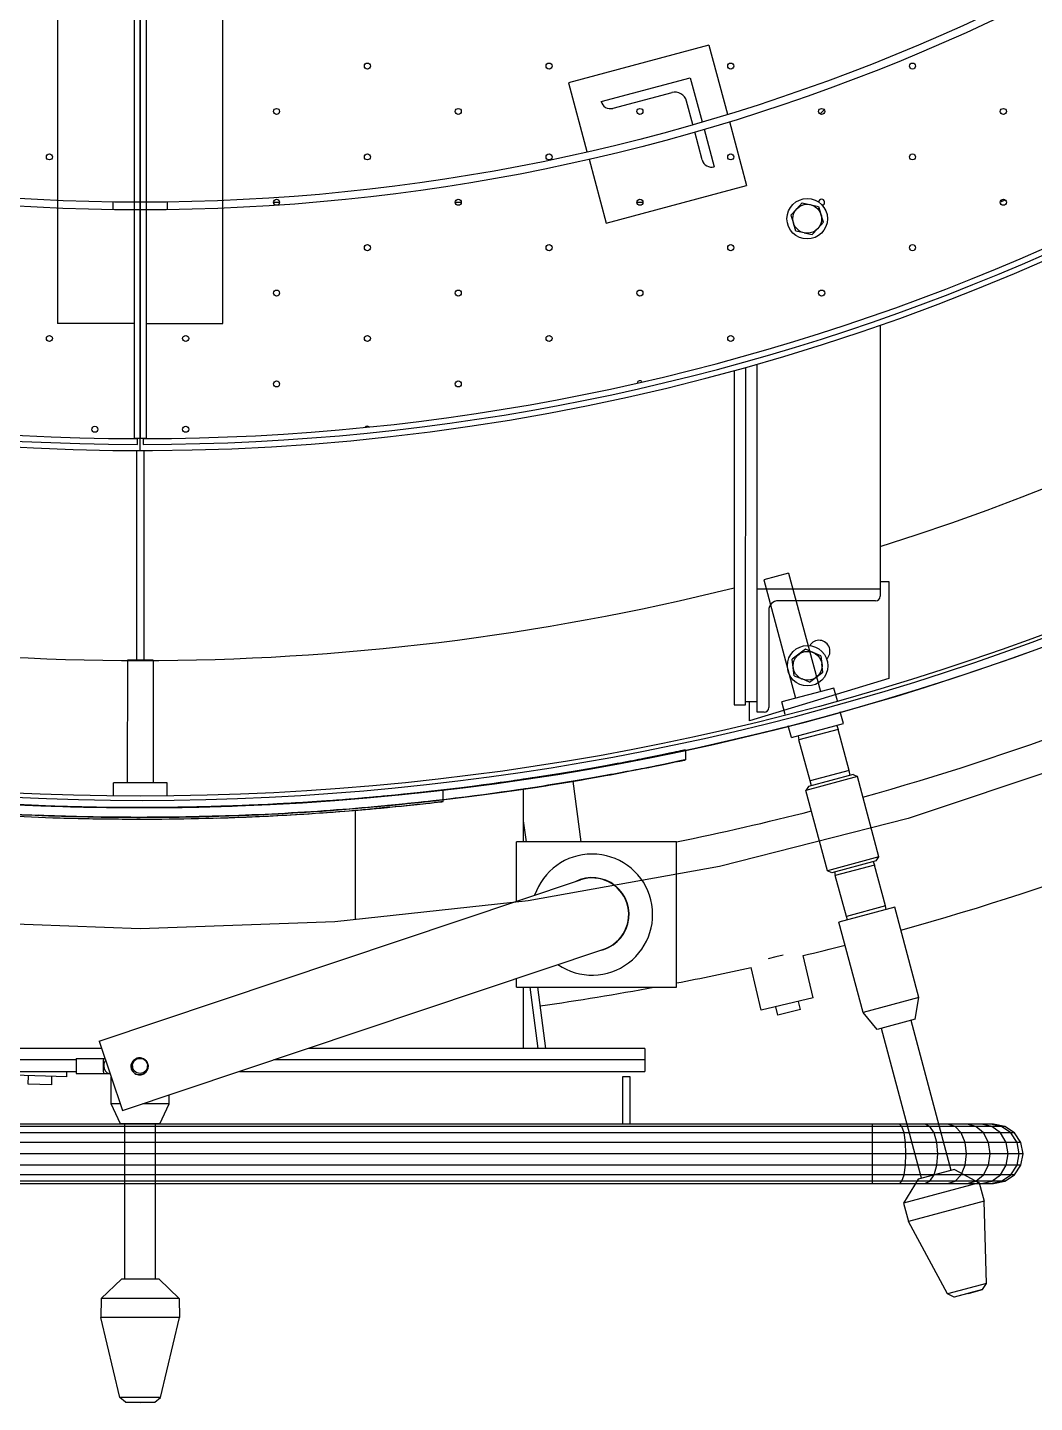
# Model space of a CAD drawing. Header units: metres. Extents: x 0 to 63075, y 0 to 44550.
# Drawn here: x 51374.7 to 51499.6, y 38622.6 to 38793.2 of the extents above; entities that cross this region are included whole.
import ezdxf

# ---------------------------------------------------------------- set-up
doc = ezdxf.new("R2010")
doc.units = ezdxf.units.M
doc.header["$LTSCALE"] = 75
for name, color, linetype in [('GSB', 7, 'Continuous'), ('ML6', 1, 'Continuous'), ('SL1', 8, 'Continuous')]:
    doc.layers.add(name, color=color, linetype=linetype)

# ---------------------------------------------------------------- blocks, each defined once
blk = doc.blocks.new('A$C6bae614f')
at = {"layer": 'SL1'}
for p, q in [((356301.8, 34362.7), (356301.8, 32904.8)), ((356365.3, 32809.6), (356365.3, 34354.9)), ((356370.1, 34354.8), (356370, 32809.6)), ((356370, 32809.6), (356370.1, 34354.8)), ((356374.8, 34354.9), (356374.8, 32809.6)), ((356438.3, 32904.8), (356438.3, 34362.7)), ((356839.5, 33134.5), (356723.6, 33103.5)), ((356839.5, 33134.5), (356854.7, 33077.6)), ((356750.4, 33088), (356824, 33107.7)), ((356824, 33107.7), (356833.8, 33071.3)), ((356723.6, 33103.5), (356738.8, 33046.6)), ((356808.7, 33095.3), (356760.2, 33082.3)), ((356826.1, 33069.1), (356820.9, 33088.2)), ((356856.4, 33071.5), (356870.6, 33018.6)), ((356931.2, 33077.7), (356934.6, 33081.2)), ((356833.9, 33039.8), (356827.7, 33063)), ((356835.4, 33065.2), (356843.7, 33034.1)), ((356740.5, 33040.4), (356754.6, 32987.6)), ((356754.6, 32987.6), (356870.6, 33018.6)), ((356347.5, 33005), (356347.5, 32998.6)), ((356392.5, 32998.6), (356392.5, 33005)), ((356480, 33004.8), (356485, 33004.8)), ((356630, 33004.8), (356635, 33004.8)), ((356780, 33004.8), (356785, 33004.8)), ((356911.7, 32999.2), (356916.3, 33004.3)), ((356916.3, 33004.3), (356929.8, 33001.4)), ((356907.1, 32994.1), (356911.7, 32999.2)), ((356907.1, 32994.1), (356909.2, 32987.5)), ((356929.8, 33001.4), (356931.9, 32994.9)), ((356934, 32988.3), (356931.9, 32994.9)), ((356911.3, 32981), (356909.2, 32987.5)), ((356918.1, 32979.6), (356911.3, 32981)), ((356918.1, 32979.6), (356924.8, 32978.1)), ((356924.8, 32978.1), (356929.4, 32983.2)), ((356929.4, 32983.2), (356934, 32988.3)), ((356365.3, 32904.8), (356301.8, 32904.8)), ((356374.8, 32904.8), (356438.3, 32904.8)), ((356980.9, 32903.3), (356980.9, 32679.4)), ((356860.2, 32865.8), (356860.2, 32589.8)), ((356869.7, 32589.8), (356869.8, 32868.4)), ((356879.3, 32583.6), (356879.3, 32871.1)), ((356370, 32809.6), (356365.3, 32809.6)), ((356367.6, 32804.8), (356367.6, 32809.6)), ((356374.8, 32809.6), (356370, 32809.6)), ((356370, 32799.8), (356370, 32809.6)), ((356372.4, 32809.6), (356372.4, 32804.8)), ((356366.8, 32799.8), (356366.8, 32626.3)), ((356373.2, 32626.3), (356373.2, 32799.8)), ((356905.2, 32698.5), (356884.7, 32693)), ((356905.2, 32698.5), (356931.5, 32600.6)), ((356980.9, 32685.2), (356879.3, 32685.2)), ((356884.7, 32693), (356910.8, 32595.1)), ((356980.9, 32691.5), (356987.9, 32691.5)), ((356987.9, 32691.5), (356987.9, 32611.5)), ((356977.1, 32675.6), (356896.7, 32675.6)), ((356888.8, 32667.8), (356888.8, 32587.4)), ((356919.2, 32635.7), (356908.2, 32627.4)), ((356909.9, 32613.7), (356908.2, 32627.4)), ((356909.1, 32620.5), (356908.2, 32627.4)), ((356919.2, 32635.7), (356913.7, 32631.5)), ((356931.9, 32630.3), (356919.2, 32635.7)), ((356931.9, 32630.3), (356932.7, 32623.5)), ((356359.4, 32626.7), (356359.3, 32525.3)), ((356380.7, 32626.7), (356359.4, 32626.7)), ((356380.7, 32626.7), (356380.7, 32525.3)), ((356928.1, 32612.5), (356933.6, 32616.7)), ((356933.6, 32616.7), (356932.7, 32623.5)), ((356987.9, 32611.5), (356872.9, 32576.5)), ((356909.9, 32613.7), (356916.3, 32611.1)), ((356922.6, 32608.4), (356916.3, 32611.1)), ((356922.6, 32608.4), (356928.1, 32612.5)), ((356942.7, 32603.6), (356899.7, 32592.1)), ((356945.5, 32593.1), (356942.7, 32603.6)), ((356945.5, 32593.1), (356942.7, 32603.6)), ((356860.2, 32589.8), (356869.7, 32589.8)), ((356879.3, 32592.1), (356869.7, 32592.1)), ((356872.9, 32576.5), (356872.9, 32592.1)), ((356885, 32583.6), (356879.3, 32583.6)), ((356902.5, 32581.6), (356899.7, 32592.1)), ((356902.5, 32581.6), (356899.7, 32592.1)), ((356950.5, 32574.2), (356947.9, 32583.9)), ((356950.5, 32574.2), (356947.9, 32583.9)), ((356907.6, 32562.7), (356904.9, 32572.4)), ((356907.6, 32562.7), (356904.9, 32572.4)), ((356907.6, 32562.7), (356950.5, 32574.2)), ((356945, 32572.7), (356946.1, 32569.4)), ((356913.1, 32564.1), (356913.8, 32560.7)), ((356946.1, 32569.4), (356913.8, 32560.7)), ((356922.9, 32526.9), (356913.8, 32560.7)), ((356955.1, 32535.5), (356946.1, 32569.4)), ((356820, 32552.4), (356820, 32544.3)), ((356819.9, 32544.2), (356820, 32544.3)), ((357156.3, 32546.7), (357003.9, 32495.9)), ((356392.3, 32525.3), (356347.8, 32525.3)), ((356347.8, 32514.4), (356347.8, 32525.3)), ((356347.8, 32514.4), (356347.8, 32525.3)), ((356392.3, 32514.4), (356392.3, 32525.3)), ((356392.3, 32514.4), (356392.3, 32525.3)), ((356677, 32526.9), (356677, 32526.9)), ((356686.5, 32528.2), (356686.5, 32528.3)), ((356695, 32529.5), (356695, 32529.5)), ((356727.1, 32526.6), (356733.6, 32476.5)), ((356962, 32530.5), (356919.5, 32519.1)), ((356958.5, 32532.1), (356921.7, 32522.2)), ((356955.1, 32535.5), (356922.9, 32526.9)), ((356924.2, 32522.9), (356922.9, 32526.9)), ((356956, 32531.4), (356955.1, 32535.5)), ((356958.5, 32532.1), (356962, 32530.5)), ((356979.8, 32464.1), (356962, 32530.5)), ((356575.9, 32514.7), (356575.9, 32514.7)), ((356620, 32509.8), (356620, 32519.4)), ((356686.5, 32476.5), (356686.5, 32520.1)), ((356921.7, 32522.2), (356919.5, 32519.1)), ((356937.3, 32452.7), (356919.5, 32519.1)), ((356370.3, 32504.8), (356369.5, 32504.8)), ((356432.6, 32505.7), (356429.6, 32505.7)), ((356547.8, 32412.4), (356547.8, 32502.7)), ((356563.5, 32504), (356564.6, 32504.1)), ((356571, 32504.7), (356571.3, 32504.7)), ((356575.9, 32505.2), (356575.9, 32505.2)), ((356620, 32509.8), (356620, 32509.8)), ((356688.8, 32476.5), (356686.5, 32494)), ((357003.9, 32495.9), (356848.3, 32456.2)), ((356812.7, 32476.5), (356680.7, 32476.5)), ((356680.7, 32427.4), (356680.7, 32476.5)), ((356812.7, 32356.5), (356812.7, 32476.5)), ((356979.8, 32464.1), (356937.3, 32452.7)), ((356977.6, 32460.9), (356940.8, 32451.1)), ((356976.1, 32457.4), (356943.8, 32448.8)), ((356975.1, 32460.3), (356976.1, 32457.4)), ((356985.1, 32423.6), (356976.1, 32457.4)), ((356977.6, 32460.9), (356979.8, 32464.1)), ((356848.3, 32456.2), (356690.2, 32427.7)), ((356737.6, 32446.5), (356737.6, 32446.1)), ((356940.8, 32451.1), (356937.3, 32452.7)), ((356943.2, 32451.7), (356943.8, 32448.8)), ((356952.9, 32415), (356943.8, 32448.8)), ((356336.2, 32311.8), (356733.4, 32445.1)), ((356690.2, 32427.7), (356530.5, 32410.6)), ((356992.8, 32422.6), (356946.7, 32410.3)), ((356985.1, 32423.6), (356952.9, 32415)), ((356985.7, 32420.7), (356985.1, 32423.6)), ((357012.8, 32348), (356992.8, 32422.6)), ((356953.8, 32412.2), (356952.9, 32415)), ((356370, 32404.8), (356209.5, 32410.6)), ((356530.5, 32410.6), (356370, 32404.8)), ((356966.7, 32335.6), (356946.7, 32410.3)), ((356355.4, 32254.6), (356752.6, 32387.9)), ((356894.8, 32381.5), (356888.4, 32380)), ((356900.7, 32382.9), (356894.8, 32381.5)), ((356925.5, 32347.6), (356917.2, 32382.6)), ((356882.6, 32337.5), (356874.3, 32372.7)), ((356680.7, 32356.5), (356680.7, 32363.7)), ((356680.7, 32356.5), (356812.7, 32356.5)), ((356686.5, 32306), (356686.5, 32356.5)), ((356698.4, 32306), (356691.8, 32356.5)), ((356704.8, 32306), (356698.2, 32356.5)), ((356925.5, 32347.6), (356882.6, 32337.5)), ((356915.1, 32338), (356913.5, 32344.8)), ((357012.8, 32348), (356966.7, 32335.6)), ((357009.8, 32330), (357012.8, 32348)), ((356896.2, 32333.5), (356894.6, 32340.3)), ((356915.1, 32338), (356896.2, 32333.5)), ((356978.3, 32321.5), (356966.7, 32335.6)), ((357009.8, 32330), (356978.3, 32321.5)), ((357015, 32198.7), (356981.8, 32322.5)), ((357039.5, 32205.2), (357006.3, 32329)), ((356336.2, 32311.8), (356355.4, 32254.6)), ((356338.1, 32306), (355953.5, 32306)), ((356317.1, 32297.7), (356317.1, 32285.2)), ((356317.1, 32297.7), (356340.9, 32297.7)), ((356786.5, 32306), (356508.6, 32306)), ((356786.5, 32306), (356786.5, 32286.9)), ((356317.1, 32296.5), (355953.5, 32296.5)), ((355953.5, 32287), (356317.1, 32287)), ((356309.4, 32282.5), (356309.5, 32287)), ((356339.3, 32291.5), (356339.9, 32291.5)), ((356363.6, 32291.5), (356362.5, 32291.5)), ((356363.6, 32291.5), (356363.6, 32287.3)), ((356376.1, 32291.5), (356376.5, 32291.5)), ((356376.1, 32288.9), (356376.1, 32291.5)), ((356451.8, 32287), (356786.5, 32286.9)), ((356786.5, 32296.5), (356480.2, 32296.5)), ((356656.1, 32286.9), (356656.4, 32286.9)), ((356656.1, 32286.9), (356656.1, 32286.9)), ((356309.4, 32282.5), (356265.4, 32283.8)), ((356277.5, 32276.5), (356277.7, 32283.4)), ((356287.2, 32276.2), (356277.5, 32276.5)), ((356296.9, 32275.9), (356287.2, 32276.2)), ((356296.9, 32275.9), (356297.1, 32282.9)), ((356317.1, 32285.2), (356345.1, 32285.2)), ((356346.1, 32260.2), (356346.1, 32282.1)), ((356768.1, 32282.4), (356768.1, 32243.3)), ((356774.5, 32282.4), (356768.1, 32282.4)), ((356774.5, 32243.3), (356774.5, 32282.4)), ((356393.9, 32260.2), (356393.9, 32267.5)), ((356353.5, 32260.2), (356346.1, 32260.2)), ((356353.7, 32243.6), (356346.1, 32260.2)), ((356393.9, 32260.2), (356372.2, 32260.2)), ((356386.3, 32243.6), (356393.9, 32260.2)), ((357083.8, 32241.4), (355656.2, 32241.5)), ((357074.5, 32243.3), (355665.5, 32243.3)), ((356386.3, 32243.6), (356353.7, 32243.6)), ((356357.3, 32115.5), (356357.3, 32243.6)), ((356382.7, 32115.5), (356382.7, 32243.6)), ((356974.5, 32194.5), (356974.5, 32243.3)), ((356998.8, 32241.4), (356996.7, 32243.3)), ((357000.6, 32236.1), (356998.8, 32241.4)), ((357021.9, 32241.4), (357017.9, 32243.3)), ((357025.3, 32236.1), (357021.9, 32241.4)), ((357042.6, 32241.4), (357036.8, 32243.3)), ((357047.6, 32236.1), (357042.6, 32241.4)), ((357059.9, 32241.4), (357052.6, 32243.3)), ((357066.1, 32236.1), (357059.9, 32241.4)), ((357073, 32241.4), (357064.6, 32243.3)), ((357081.1, 32241.4), (357072, 32243.3)), ((357080.1, 32236.1), (357073, 32241.4)), ((357083.8, 32241.4), (357074.5, 32243.3)), ((357088.8, 32236.1), (357081.1, 32241.4)), ((357091.7, 32236.1), (357083.8, 32241.4)), ((357091.7, 32236.1), (355648.3, 32236.2)), ((357001.7, 32228.2), (357000.6, 32236.1)), ((357027.6, 32228.2), (357025.3, 32236.1)), ((357050.9, 32228.2), (357047.6, 32236.1)), ((357070.3, 32228.2), (357066.1, 32236.1)), ((357084.9, 32228.2), (357080.1, 32236.1)), ((357093.9, 32228.2), (357088.8, 32236.1)), ((357097, 32228.2), (357091.7, 32236.1)), ((357098.9, 32218.9), (355641.1, 32218.9)), ((357097, 32228.2), (355643, 32228.3)), ((357002.1, 32218.9), (357001.7, 32228.2)), ((357001.7, 32209.5), (357002.1, 32218.9)), ((357028.4, 32218.9), (357027.6, 32228.2)), ((357027.6, 32209.5), (357028.4, 32218.9)), ((357052, 32218.9), (357050.9, 32228.2)), ((357050.9, 32209.5), (357052, 32218.9)), ((357071.7, 32218.9), (357070.3, 32228.2)), ((357070.3, 32209.5), (357071.7, 32218.9)), ((357086.5, 32218.9), (357084.9, 32228.2)), ((357084.9, 32209.5), (357086.5, 32218.9)), ((357095.7, 32218.9), (357093.9, 32228.2)), ((357093.9, 32209.5), (357095.7, 32218.9)), ((357098.9, 32218.9), (357097, 32228.2)), ((357097, 32209.5), (357098.9, 32218.9)), ((357097, 32209.5), (355643, 32209.6)), ((357000.6, 32201.6), (357001.7, 32209.5)), ((357025.3, 32201.6), (357027.6, 32209.5)), ((357047.6, 32201.6), (357050.9, 32209.5)), ((357066.1, 32201.6), (357070.3, 32209.5)), ((357080.1, 32201.6), (357084.9, 32209.5)), ((357088.8, 32201.6), (357093.9, 32209.5)), ((357091.7, 32201.6), (357097, 32209.5)), ((357091.7, 32201.6), (355648.3, 32201.7)), ((357083.8, 32196.3), (355656.2, 32196.4)), ((356996.7, 32194.5), (356998.8, 32196.3)), ((356998.8, 32196.3), (357000.6, 32201.6)), ((357012.2, 32197.9), (357000.2, 32178.2)), ((357042.2, 32206), (357012.2, 32197.9)), ((357017.8, 32194.5), (357021.9, 32196.3)), ((357021.9, 32196.3), (357025.3, 32201.6)), ((357036.8, 32194.5), (357042.6, 32196.3)), ((357042.2, 32206), (357062.5, 32194.9)), ((357042.6, 32196.3), (357047.6, 32201.6)), ((357052.6, 32194.5), (357059.9, 32196.3)), ((357059.9, 32196.3), (357066.1, 32201.6)), ((357064.6, 32194.5), (357073, 32196.3)), ((357072, 32194.5), (357081.1, 32196.3)), ((357073, 32196.3), (357080.1, 32201.6)), ((357074.5, 32194.5), (357083.8, 32196.3)), ((357081.1, 32196.3), (357088.8, 32201.6)), ((357083.8, 32196.3), (357091.7, 32201.6)), ((355665.5, 32194.5), (357074.5, 32194.5)), ((357062.5, 32194.9), (357000.2, 32178.2)), ((357062.5, 32194.9), (357066.8, 32179.7)), ((357000.2, 32178.2), (357004.1, 32162.9)), ((357066.8, 32179.7), (357004.1, 32162.9)), ((357068.7, 32111.9), (357066.8, 32179.7)), ((357036.3, 32103.2), (357004.1, 32162.9)), ((356354.4, 32115.5), (356337.7, 32099.5)), ((356385.5, 32115.5), (356354.4, 32115.5)), ((356385.5, 32115.5), (356402.2, 32099.5)), ((357068.7, 32111.9), (357036.3, 32103.2)), ((357065.2, 32106.9), (357041.9, 32100.6)), ((357053.6, 32103.4), (357065.2, 32106.9)), ((357065.2, 32106.9), (357068.7, 32111.9)), ((356337.7, 32099.5), (356337.5, 32083.7)), ((356402.2, 32099.5), (356337.7, 32099.5)), ((356402.2, 32099.5), (356402.4, 32083.7)), ((357041.9, 32100.6), (357036.3, 32103.2)), ((357053.6, 32103.4), (357041.9, 32100.6)), ((356402.4, 32083.7), (356337.5, 32083.7)), ((356353.2, 32017.7), (356337.5, 32083.7)), ((356386.8, 32017.7), (356402.4, 32083.7)), ((356386.8, 32017.7), (356353.2, 32017.7)), ((356357.9, 32013.8), (356353.2, 32017.7)), ((356357.9, 32013.8), (356382.1, 32013.8)), ((356370, 32013.5), (356357.9, 32013.8)), ((356370, 32013.5), (356382.1, 32013.8)), ((356382.1, 32013.8), (356386.8, 32017.7))]:
    blk.add_line(p, q, dxfattribs=at)
for centre, radius in [((356370.1, 34654.8), 2150), ((356370.1, 34654.8), 2140.5), ((356370.1, 34654.8), 1656.3), ((356370.1, 34654.8), 1650), ((356557.5, 33117.3), 2.5), ((356707.5, 33117.3), 2.5), ((356857.5, 33117.3), 2.5), ((357007.5, 33117.3), 2.5), ((356482.5, 33079.8), 2.5), ((356632.5, 33079.8), 2.5), ((356782.5, 33079.8), 2.5), ((356932.5, 33079.8), 2.5), ((357082.5, 33079.8), 2.5), ((356295, 33042.3), 2.5), ((356557.5, 33042.3), 2.5), ((356707.5, 33042.3), 2.5), ((356857.5, 33042.3), 2.5), ((357007.5, 33042.3), 2.5), ((356482.5, 33004.8), 2.5), ((356632.5, 33004.8), 2.5), ((356782.5, 33004.8), 2.5), ((356920.6, 32991.2), 16.7), ((356920.6, 32991.2), 11.9), ((357082.5, 33004.8), 2.5), ((356557.5, 32967.3), 2.5), ((356707.5, 32967.3), 2.5), ((356857.5, 32967.3), 2.5), ((357007.5, 32967.3), 2.5), ((356482.5, 32929.8), 2.5), ((356632.5, 32929.8), 2.5), ((356782.5, 32929.8), 2.5), ((356932.5, 32929.8), 2.5), ((356295, 32892.3), 2.5), ((356407.5, 32892.3), 2.5), ((356557.5, 32892.3), 2.5), ((356707.5, 32892.3), 2.5), ((356857.5, 32892.3), 2.5), ((356482.5, 32854.8), 2.5), ((356632.5, 32854.8), 2.5), ((356332.5, 32817.3), 2.5), ((356407.5, 32817.3), 2.5), ((356920.9, 32622), 16.7), ((356920.9, 32622), 11.9), ((356369.8, 32291.5), 6.25)]:
    blk.add_circle(centre, radius, dxfattribs=at)
for centre, radius, start, end in [((356370.1, 34654.8), 1855, 162.2002, 358.2327), ((356370.1, 34654.8), 1850, 180.0718, 269.9244), ((356370.1, 34654.8), 1845.2, 180.072, 269.9242), ((356370.1, 34654.8), 2150, 181.1828, 357.3322), ((356370.1, 34654.8), 1845.2, 270.072, 358.2233), ((356370.1, 34654.8), 1850, 270.0718, 358.2279), ((356370.1, 34654.8), 2143.5, 256.4192, 345.5738), ((356370.1, 34654.8), 2028.5, 287.5242, 342.754), ((356811.3, 33085.7), 10, 14.9981, 104.9981), ((356758.1, 33090.1), 8, 194.9981, 284.9981), ((356841.7, 33041.8), 8, 194.9981, 284.9981), ((356932.5, 33004.8), 2.5, 279.7611, 177.6002), ((356782.5, 32854.8), 2.5, 47.5717, 158.2394), ((356557.5, 32817.3), 2.5, 51.9572, 139.6918), ((356370.1, 34654.8), 2028.5, 256.0134, 283.9828), ((356896.7, 32667.8), 7.87, 89.9981, 179.9981), ((356977.1, 32679.4), 3.81, 269.9981, 359.9981), ((356930.4, 32634), 9, 313.6487, 149.4042), ((356370.1, 34654.8), 2222.8, 285.5651, 295.5461), ((356885, 32587.4), 3.81, 269.9981, 359.9981), ((356370.1, 34654.8), 2337.1, 285.5835, 295.7642), ((356359, 34752.2), 2248, 276.1433, 276.6667), ((356370.3, 34663.8), 2159, 267.8948, 269.0315), ((356369.2, 34659.6), 2154.8, 271.6746, 271.9955), ((356361.8, 34747.9), 2252.9, 274.7359, 275.1371), ((356366.5, 34688.7), 2193.5, 275.477, 276.4421), ((356370.1, 34654.8), 2222.8, 281.4819, 284.4311), ((356370.8, 34640.7), 2145.4, 271.6497, 272.7166), ((356743, 32416.5), 50, 235.6498, 161.4509), ((356743, 32416.5), 30.5, 279.9872, 117.1134), ((356743, 32416.5), 30.2, 288.5503, 108.5503), ((356370.1, 34654.8), 2337.1, 283.538, 284.4127), ((356370.1, 34654.8), 2337.1, 280.9176, 282.4593), ((356370.1, 34654.8), 2337.1, 278.1208, 280.4528), ((356369.5, 32291.1), 7.07, 86.4501, 108.4989)]:
    blk.add_arc(centre, radius, start, end, dxfattribs=at)
for centre, major_axis, ratio, start_param, end_param in [((356366.2, 34654.8), (1855.1, -0.1), 0.963433, 5.107405, 5.109754), ((356339.8, 32291.5), (0, 6.25), 0.086824, 0, 1.570796), ((356339.8, 32291.5), (0, 6.25), 0.086824, 1.570796, 3.141593), ((356339.8, 32291.5), (0, -6.25), 0.086824, 4.712389, 6.283185), ((356344.3, 32291.5), (0, -6.25), 0.704416, 3.870248, 4.712389), ((356344.3, 32291.5), (0, -6.25), 0.704416, 4.712389, 6.283185), ((356369.8, 32297.7), (-6.25, 0), 0.302029, 0.676906, 0.864629), ((356369.8, 32297.7), (-6.25, 0), 0.302029, 2.276963, 2.334974)]:
    blk.add_ellipse(centre, major_axis=major_axis, ratio=ratio, start_param=start_param, end_param=end_param, dxfattribs=at)
for points, knots in [([(356820, 32552.4), (356820.6, 32552.7), (356808.8, 32549.9), (356785.8, 32545.4), (356774.2, 32543.1), (356759.9, 32540.4), (356743.4, 32537.5), (356726.9, 32534.6), (356708.1, 32531.5), (356688.3, 32528.5), (356653.5, 32523.2), (356610.4, 32517.7), (356563, 32513.5), (356536, 32511), (356507.5, 32509), (356478.5, 32507.5), (356449.6, 32506.1), (356420.2, 32505.2), (356391.6, 32504.9), (356384.5, 32504.8), (356377.4, 32504.8), (356370.3, 32504.8), (356327.4, 32504.8), (356282.8, 32506.1), (356239.9, 32508.7), (356204, 32510.9), (356169.3, 32514), (356137.5, 32517.4), (356112, 32520.2), (356088.4, 32523.3), (356067.3, 32526.2), (356062, 32527), (356056.9, 32527.7), (356051.9, 32528.5), (356021.7, 32533), (355994.7, 32537.8), (355973.5, 32541.7), (355955.8, 32545.1), (355942.2, 32547.8), (355933.2, 32549.7), (355926.1, 32551.2), (355921.9, 32552.1), (355920.4, 32552.4), (355920.1, 32552.5), (355919.9, 32552.5), (355919.9, 32552.5), (355919.9, 32552.5), (355919.9, 32552.5), (355919.9, 32552.5)], [-2720.818551, -2720.818551, -2720.818551, -2720.818551, -2550.761656, -2550.761656, -2550.761656, -2465.733209, -2465.733209, -2465.733209, -2380.704761, -2380.704761, -2380.704761, -2231.915015, -2231.915015, -2231.915015, -2146.892303, -2146.892303, -2146.892303, -2061.869592, -2061.869592, -2061.869592, -2040.613914, -2040.613914, -2040.613914, -1913.079846, -1913.079846, -1913.079846, -1806.801456, -1806.801456, -1806.801456, -1721.778744, -1721.778744, -1721.778744, -1700.523066, -1700.523066, -1700.523066, -1572.980395, -1572.980395, -1572.980395, -1466.694835, -1466.694835, -1466.694835, -1381.666388, -1381.666388, -1381.666388, -1360.409276, -1360.409276, -1360.409276, -1360.15998, -1360.15998, -1360.15998, -1360.15998]), ([(356695, 32529.5), (356722.4, 32533.7), (356746.9, 32538), (356766.5, 32541.7), (356784.2, 32545), (356797.8, 32547.8), (356806.8, 32549.7), (356807.7, 32549.9), (356808.6, 32550), (356809.4, 32550.2)], [-330.317973, -330.317973, -330.317973, -330.317973, -212.571119, -212.571119, -212.571119, -106.285559, -106.285559, -106.285559, -95.27526, -95.27526, -95.27526, -95.27526]), ([(356820, 32544.3), (356820.6, 32544.5), (356808.8, 32541.8), (356785.8, 32537.2), (356774.2, 32535), (356759.9, 32532.3), (356743.4, 32529.4), (356726.9, 32526.5), (356708.1, 32523.4), (356688.3, 32520.4), (356653.5, 32515.2), (356610.4, 32509.7), (356563, 32505.4), (356536, 32503), (356507.5, 32501), (356478.5, 32499.5), (356449.6, 32498.1), (356420.2, 32497.2), (356391.6, 32496.9), (356384.5, 32496.8), (356377.4, 32496.8), (356370.3, 32496.8), (356327.4, 32496.8), (356282.8, 32498.1), (356239.9, 32500.7), (356204, 32502.9), (356169.3, 32505.9), (356137.5, 32509.4), (356112, 32512.2), (356088.4, 32515.2), (356067.3, 32518.2), (356062, 32518.9), (356056.9, 32519.7), (356051.9, 32520.4), (356021.7, 32524.9), (355994.7, 32529.6), (355973.5, 32533.6), (355955.8, 32536.9), (355942.2, 32539.7), (355933.2, 32541.5), (355926.1, 32543), (355921.9, 32543.9), (355920.4, 32544.2), (355920.1, 32544.3), (355919.9, 32544.3), (355919.9, 32544.3), (355919.8, 32544.4), (355922.6, 32543.7), (355928.5, 32542.5)], [0, 0, 0, 0, 170.05271, 170.05271, 170.05271, 255.079064, 255.079064, 255.079064, 340.105419, 340.105419, 340.105419, 488.891654, 488.891654, 488.891654, 573.912359, 573.912359, 573.912359, 658.933065, 658.933065, 658.933065, 680.188241, 680.188241, 680.188241, 807.719299, 807.719299, 807.719299, 913.995181, 913.995181, 913.995181, 999.015887, 999.015887, 999.015887, 1020.271063, 1020.271063, 1020.271063, 1147.810595, 1147.810595, 1147.810595, 1254.093539, 1254.093539, 1254.093539, 1339.119894, 1339.119894, 1339.119894, 1360.376482, 1360.376482, 1360.376482, 1446.186736, 1446.186736, 1446.186736, 1446.186736]), ([(355928.6, 32542.5), (355924.2, 32543.4), (355921.5, 32544), (355920.4, 32544.2), (355920.1, 32544.3), (355919.9, 32544.3), (355919.9, 32544.3), (355919.8, 32544.4), (355926.1, 32543), (355939.1, 32540.3), (355949.9, 32538.1), (355965.4, 32535), (355984.6, 32531.5), (356000, 32528.7), (356017.8, 32525.7), (356036.9, 32522.7), (356041.7, 32521.9), (356046.5, 32521.2), (356051.5, 32520.5), (356081.6, 32516), (356117.4, 32511.2), (356156.9, 32507.3), (356189.8, 32504.1), (356225.3, 32501.3), (356261.5, 32499.5), (356290.4, 32498.1), (356319.8, 32497.2), (356348.4, 32496.9), (356355.5, 32496.8), (356362.6, 32496.8), (356369.8, 32496.8), (356412.6, 32496.8), (356457.2, 32498.1), (356500.2, 32500.7), (356536, 32502.9), (356570.7, 32505.9), (356602.5, 32509.4), (356628, 32512.1), (356651.6, 32515.2), (356672.7, 32518.1), (356678, 32518.9), (356683.1, 32519.6), (356688.1, 32520.4), (356718.3, 32524.9), (356745.3, 32529.6), (356766.5, 32533.6), (356784.2, 32536.9), (356797.8, 32539.6), (356806.8, 32541.5), (356814, 32543), (356818.1, 32543.9), (356819.5, 32544.1), (356819.8, 32544.2), (356820, 32544.3), (356820, 32544.3)], [-1446.185661, -1446.185661, -1446.185661, -1446.185661, -1381.633071, -1381.633071, -1381.633071, -1360.376482, -1360.376482, -1360.376482, -1232.83695, -1232.83695, -1232.83695, -1126.554007, -1126.554007, -1126.554007, -1041.527652, -1041.527652, -1041.527652, -1020.271063, -1020.271063, -1020.271063, -892.740005, -892.740005, -892.740005, -786.464123, -786.464123, -786.464123, -701.443418, -701.443418, -701.443418, -680.188241, -680.188241, -680.188241, -552.657183, -552.657183, -552.657183, -446.381301, -446.381301, -446.381301, -361.360595, -361.360595, -361.360595, -340.105419, -340.105419, -340.105419, -212.565887, -212.565887, -212.565887, -106.282943, -106.282943, -106.282943, -21.256589, -21.256589, -21.256589, 0, 0, 0, 0]), ([(356686.5, 32520.1), (356717.3, 32524.7), (356744.9, 32529.5), (356766.5, 32533.6), (356784.2, 32536.9), (356797.8, 32539.6), (356806.8, 32541.5), (356807.7, 32541.7), (356808.5, 32541.8), (356809.3, 32542)], [2378.389264, 2378.389264, 2378.389264, 2378.389264, 2508.187078, 2508.187078, 2508.187078, 2614.470021, 2614.470021, 2614.470021, 2625.021204, 2625.021204, 2625.021204, 2625.021204]), ([(356809.4, 32542), (356803.7, 32540.8), (356795.8, 32539.2), (356785.8, 32537.2), (356774.2, 32535), (356759.9, 32532.3), (356743.4, 32529.4), (356726.9, 32526.5), (356708.1, 32523.4), (356688.3, 32520.4), (356687.7, 32520.3), (356687.1, 32520.2), (356686.5, 32520.1)], [-2625.012376, -2625.012376, -2625.012376, -2625.012376, -2550.700255, -2550.700255, -2550.700255, -2465.6739, -2465.6739, -2465.6739, -2380.647546, -2380.647546, -2380.647546, -2378.126715, -2378.126715, -2378.126715, -2378.126715]), ([(356695, 32529.5), (356695.4, 32529.6), (356686.9, 32528.2), (356670.3, 32525.9), (356662, 32524.7), (356651.6, 32523.3), (356639.7, 32521.8), (356627.8, 32520.3), (356614.2, 32518.7), (356599.8, 32517.1), (356578.3, 32514.8), (356552.3, 32512.4), (356523.8, 32510.3), (356504.8, 32509), (356484.6, 32507.8), (356463.9, 32506.9), (356443.2, 32506), (356422, 32505.4), (356401.1, 32505.1), (356390.6, 32504.9), (356380.2, 32504.8), (356370, 32504.8), (356329, 32504.7), (356285.6, 32506.1), (356245.5, 32508.4), (356225.5, 32509.6), (356206.3, 32511), (356188.6, 32512.5), (356170.9, 32514), (356154.6, 32515.6), (356140.2, 32517.2), (356118.5, 32519.5), (356099, 32521.9), (356083.6, 32524), (356073.4, 32525.4), (356065.1, 32526.6), (356058.8, 32527.5), (356052.6, 32528.4), (356048.5, 32529), (356046.5, 32529.3), (356045.5, 32529.5), (356045, 32529.5), (356044.9, 32529.6)], [0, 0, 0, 0, 122.62641, 122.62641, 122.62641, 183.939614, 183.939614, 183.939614, 245.252819, 245.252819, 245.252819, 337.220972, 337.220972, 337.220972, 398.533073, 398.533073, 398.533073, 459.845175, 459.845175, 459.845175, 490.501226, 490.501226, 490.501226, 613.12543, 613.12543, 613.12543, 674.437532, 674.437532, 674.437532, 735.749633, 735.749633, 735.749633, 827.71944, 827.71944, 827.71944, 889.032645, 889.032645, 889.032645, 950.34585, 950.34585, 950.34585, 980.983435, 980.983435, 980.983435, 980.983435]), ([(356677.1, 32526.9), (356680.9, 32527.4), (356683.6, 32527.8), (356685.1, 32528), (356685.9, 32528.1), (356686.3, 32528.2), (356686.5, 32528.2)], [880.195793, 880.195793, 880.195793, 880.195793, 925.411089, 925.411089, 925.411089, 949.905347, 949.905347, 949.905347, 949.905347]), ([(356610.3, 32518.3), (356607.7, 32518), (356604.6, 32517.7), (356601, 32517.3), (356594.6, 32516.6), (356586.7, 32515.7), (356577.5, 32514.9), (356568.3, 32514), (356557.9, 32513), (356546.8, 32512.1), (356530.2, 32510.7), (356510.2, 32509.3), (356488.3, 32508.1), (356473.6, 32507.3), (356458.1, 32506.6), (356442.2, 32506), (356426.3, 32505.5), (356410, 32505.1), (356393.9, 32505), (356385.8, 32504.9), (356377.9, 32504.8), (356370, 32504.8), (356338.5, 32504.8), (356305.1, 32505.6), (356274.3, 32507), (356258.9, 32507.6), (356244.1, 32508.5), (356230.5, 32509.4), (356216.8, 32510.3), (356204.3, 32511.2), (356193.2, 32512.1), (356185.6, 32512.7), (356178.3, 32513.4), (356171.5, 32514)], [67.721186, 67.721186, 67.721186, 67.721186, 94.263554, 94.263554, 94.263554, 141.395331, 141.395331, 141.395331, 188.527107, 188.527107, 188.527107, 259.224331, 259.224331, 259.224331, 306.355814, 306.355814, 306.355814, 353.487296, 353.487296, 353.487296, 377.053038, 377.053038, 377.053038, 471.316003, 471.316003, 471.316003, 518.447485, 518.447485, 518.447485, 565.578968, 565.578968, 565.578968, 597.896793, 597.896793, 597.896793, 597.896793]), ([(356119.9, 32509.9), (356119.7, 32509.9), (356126.2, 32509.1), (356139, 32507.7), (356145.4, 32507), (356153.3, 32506.2), (356162.5, 32505.3), (356171.7, 32504.4), (356182.1, 32503.5), (356193.2, 32502.6), (356209.8, 32501.2), (356229.8, 32499.8), (356251.7, 32498.6), (356266.4, 32497.8), (356281.9, 32497.1), (356297.8, 32496.5), (356313.7, 32496), (356330, 32495.6), (356346.1, 32495.5), (356354.2, 32495.4), (356362.1, 32495.3), (356370, 32495.3), (356401.5, 32495.3), (356434.9, 32496.1), (356465.7, 32497.4), (356481.1, 32498.1), (356495.9, 32499), (356509.5, 32499.8), (356523.2, 32500.7), (356535.7, 32501.7), (356546.8, 32502.6), (356563.5, 32503.9), (356578.5, 32505.4), (356590.3, 32506.6), (356598.2, 32507.4), (356604.6, 32508.1), (356609.4, 32508.6), (356614.2, 32509.2), (356617.3, 32509.5), (356618.9, 32509.7), (356619.6, 32509.8), (356620, 32509.8), (356620, 32509.8)], [754.085199, 754.085199, 754.085199, 754.085199, 848.362341, 848.362341, 848.362341, 895.49371, 895.49371, 895.49371, 942.62508, 942.62508, 942.62508, 1013.321701, 1013.321701, 1013.321701, 1060.452781, 1060.452781, 1060.452781, 1107.583862, 1107.583862, 1107.583862, 1131.149402, 1131.149402, 1131.149402, 1225.411563, 1225.411563, 1225.411563, 1272.542644, 1272.542644, 1272.542644, 1319.673724, 1319.673724, 1319.673724, 1390.370779, 1390.370779, 1390.370779, 1437.502148, 1437.502148, 1437.502148, 1484.633518, 1484.633518, 1484.633518, 1508.199203, 1508.199203, 1508.199203, 1508.199203]), ([(356467.3, 32507), (356445.3, 32506), (356422.6, 32505.4), (356400.3, 32505), (356390.1, 32504.9), (356380, 32504.8), (356370, 32504.8), (356369.9, 32504.8), (356369.8, 32504.8), (356369.7, 32504.8)], [1337.541823, 1337.541823, 1337.541823, 1337.541823, 1403.043226, 1403.043226, 1403.043226, 1432.894963, 1432.894963, 1432.894963, 1433.142531, 1433.142531, 1433.142531, 1433.142531]), ([(356443.4, 32496.6), (356453.1, 32496.9), (356462.8, 32497.3), (356472, 32497.7), (356482.4, 32498.2), (356492.4, 32498.8), (356501.5, 32499.3), (356510.7, 32499.9), (356519.2, 32500.5), (356526.7, 32501), (356537.9, 32501.8), (356548, 32502.7), (356555.9, 32503.3), (356561.2, 32503.8), (356565.5, 32504.2), (356568.8, 32504.5), (356572, 32504.8), (356574.1, 32505), (356575.1, 32505.1), (356575.7, 32505.1), (356575.9, 32505.2), (356575.9, 32505.2)], [-218.720093, -218.720093, -218.720093, -218.720093, -190.321499, -190.321499, -190.321499, -158.587703, -158.587703, -158.587703, -126.853907, -126.853907, -126.853907, -79.283692, -79.283692, -79.283692, -47.570215, -47.570215, -47.570215, -15.856738, -15.856738, -15.856738, 0, 0, 0, 0]), ([(356630, 32512.5), (356620.6, 32511.4), (356610.4, 32510.2), (356599.8, 32509.1), (356591.8, 32508.2), (356583.2, 32507.4), (356574.1, 32506.5)], [-1761.932304, -1761.932304, -1761.932304, -1761.932304, -1716.730944, -1716.730944, -1716.730944, -1682.590383, -1682.590383, -1682.590383, -1682.590383]), ([(356367.2, 32297.8), (356368.5, 32298.2), (356370, 32298.2), (356371.3, 32297.9), (356371.8, 32297.7), (356372.2, 32297.6), (356372.6, 32297.4), (356373.8, 32296.8), (356374.9, 32295.8), (356375.6, 32294.6), (356375.8, 32294.2), (356376, 32293.8), (356376.1, 32293.3), (356376.6, 32292.1), (356376.6, 32290.6), (356376.2, 32289.3), (356376.1, 32288.8), (356375.9, 32288.4), (356375.7, 32288), (356375.2, 32286.8), (356374.1, 32285.7), (356372.9, 32285), (356372.5, 32284.8), (356372.1, 32284.6), (356371.7, 32284.5), (356370.4, 32284), (356368.9, 32284), (356367.6, 32284.4), (356367.2, 32284.5), (356366.7, 32284.7), (356366.3, 32284.8), (356365.1, 32285.4), (356364.1, 32286.5), (356363.4, 32287.7), (356363.2, 32288.1), (356363, 32288.5), (356362.8, 32288.9), (356362.4, 32290.1), (356362.4, 32291.6), (356362.7, 32293), (356362.8, 32293.4), (356363, 32293.8), (356363.2, 32294.2), (356363.8, 32295.4), (356364.8, 32296.5), (356366, 32297.2), (356366.4, 32297.4), (356366.8, 32297.6), (356367.2, 32297.8)], [0, 0, 0, 0, 3.971049, 3.971049, 3.971049, 5.294732, 5.294732, 5.294732, 9.265371, 9.265371, 9.265371, 10.588918, 10.588918, 10.588918, 14.559558, 14.559558, 14.559558, 15.883104, 15.883104, 15.883104, 19.854153, 19.854153, 19.854153, 21.177836, 21.177836, 21.177836, 25.148885, 25.148885, 25.148885, 26.472567, 26.472567, 26.472567, 30.443207, 30.443207, 30.443207, 31.766754, 31.766754, 31.766754, 35.737394, 35.737394, 35.737394, 37.06094, 37.06094, 37.06094, 41.031989, 41.031989, 41.031989, 42.355672, 42.355672, 42.355672, 42.355672]), ([(356367.2, 32297.8), (356366, 32297.4), (356364.8, 32296.5), (356363.9, 32295.4), (356363.6, 32295), (356363.4, 32294.6), (356363.2, 32294.2), (356362.6, 32293.1), (356362.4, 32291.6), (356362.5, 32290.2), (356362.6, 32289.8), (356362.7, 32289.3), (356362.8, 32288.9), (356363.2, 32287.6), (356364.1, 32286.4), (356365.2, 32285.6), (356365.6, 32285.3), (356366, 32285), (356366.4, 32284.8), (356367.5, 32284.2), (356369, 32284), (356370.4, 32284.2), (356370.8, 32284.2), (356371.3, 32284.3), (356371.7, 32284.5), (356373, 32284.9), (356374.2, 32285.8), (356375, 32286.9), (356375.3, 32287.2), (356375.5, 32287.6), (356375.7, 32288), (356376.4, 32289.2), (356376.6, 32290.7), (356376.4, 32292), (356376.4, 32292.5), (356376.2, 32292.9), (356376.1, 32293.4), (356375.7, 32294.6), (356374.8, 32295.8), (356373.7, 32296.7), (356373.4, 32297), (356373, 32297.2), (356372.6, 32297.4), (356371.4, 32298), (356369.9, 32298.2), (356368.6, 32298.1), (356368.1, 32298), (356367.7, 32297.9), (356367.2, 32297.8)], [-42.355672, -42.355672, -42.355672, -42.355672, -38.384623, -38.384623, -38.384623, -37.06094, -37.06094, -37.06094, -33.0903, -33.0903, -33.0903, -31.766754, -31.766754, -31.766754, -27.796114, -27.796114, -27.796114, -26.472567, -26.472567, -26.472567, -22.501519, -22.501519, -22.501519, -21.177836, -21.177836, -21.177836, -17.206787, -17.206787, -17.206787, -15.883104, -15.883104, -15.883104, -11.912465, -11.912465, -11.912465, -10.588918, -10.588918, -10.588918, -6.618278, -6.618278, -6.618278, -5.294732, -5.294732, -5.294732, -1.323683, -1.323683, -1.323683, 0, 0, 0, 0]), ([(356362.5, 32291.6), (356362.5, 32291.1), (356362.5, 32290.7), (356362.5, 32290.2), (356362.6, 32289.8), (356362.7, 32289.3), (356362.8, 32288.9)], [7.956668, 7.956668, 7.956668, 7.956668, 9.280976, 9.280976, 9.280976, 10.604355, 10.604355, 10.604355, 10.604355]), ([(356364.9, 32296.4), (356364.5, 32296.1), (356364.2, 32295.8), (356363.9, 32295.4), (356363.6, 32295), (356363.4, 32294.6), (356363.2, 32294.2)], [2.614808, 2.614808, 2.614808, 2.614808, 3.977918, 3.977918, 3.977918, 5.300689, 5.300689, 5.300689, 5.300689]), ([(356364.2, 32286.5), (356364.5, 32286.2), (356364.8, 32285.8), (356365.2, 32285.6), (356365.6, 32285.3), (356366, 32285), (356366.3, 32284.8)], [13.255983, 13.255983, 13.255983, 13.255983, 14.583757, 14.583757, 14.583757, 15.907739, 15.907739, 15.907739, 15.907739]), ([(356374.7, 32295.7), (356374.4, 32296.1), (356374.1, 32296.4), (356373.7, 32296.7), (356373.4, 32297), (356373, 32297.2), (356372.6, 32297.4)], [34.469326, 34.469326, 34.469326, 34.469326, 35.7971, 35.7971, 35.7971, 37.121082, 37.121082, 37.121082, 37.121082]), ([(356374.1, 32285.8), (356374.4, 32286.2), (356374.7, 32286.5), (356375, 32286.9), (356375.3, 32287.2), (356375.5, 32287.6), (356375.7, 32288)], [23.86288, 23.86288, 23.86288, 23.86288, 25.191261, 25.191261, 25.191261, 26.514032, 26.514032, 26.514032, 26.514032]), ([(356376.5, 32290.6), (356376.5, 32291.1), (356376.5, 32291.6), (356376.4, 32292), (356376.4, 32292.5), (356376.2, 32292.9), (356376.1, 32293.4)], [29.170011, 29.170011, 29.170011, 29.170011, 30.494319, 30.494319, 30.494319, 31.817698, 31.817698, 31.817698, 31.817698]), ([(356369, 32284.1), (356369.4, 32284.1), (356369.9, 32284.1), (356370.4, 32284.2), (356370.8, 32284.2), (356371.3, 32284.3), (356371.7, 32284.5)], [18.562265, 18.562265, 18.562265, 18.562265, 19.88737, 19.88737, 19.88737, 21.211575, 21.211575, 21.211575, 21.211575])]:
    blk.add_open_spline(points, degree=3, knots=knots, dxfattribs=at)
for points in [[(356820, 32552.4), (356820.3, 32552.6), (356816.8, 32551.8), (356809.5, 32550.2)], [(356820, 32544.3), (356820, 32544.3), (356820, 32544.3), (356820, 32544.3)], [(356686.6, 32528.3), (356686.8, 32528.3), (356684.2, 32527.9), (356678.9, 32527.1)], [(356695, 32529.5), (356695.3, 32529.6), (356692.4, 32529.1), (356686.5, 32528.2)], [(356686.6, 32528.3), (356686.6, 32528.3), (356686.6, 32528.3), (356686.6, 32528.3)], [(356381.8, 32504.8), (356405.9, 32504.9), (356430.7, 32505.5), (356454.9, 32506.5)], [(356575.9, 32505.2), (356576.1, 32505.2), (356572.2, 32504.8), (356564.6, 32504.1)], [(356620, 32509.8), (356619.8, 32509.8), (356617.3, 32509.5), (356612.7, 32509)], [(356358.2, 32496.8), (356334.3, 32496.9), (356309.8, 32497.5), (356285.8, 32498.5)]]:
    blk.add_open_spline(points, degree=3, dxfattribs=at)
blk = doc.blocks.new('zw$15D4')
at = {"layer": 'ML6', "xscale": 0.2502808837766805, "yscale": 0.2502808837766805, "zscale": 0.2502808837766805}
blk.add_blockref('A$C6bae614f', (-85544.74, -3177.34), dxfattribs=at)

msp = doc.modelspace()

# ---------------------------------------------------------------- block references
at = {"layer": 'GSB', "xscale": 0.6000000000000068, "yscale": 0.6000000000000068, "zscale": 0.6000000000000068}
msp.add_blockref('zw$15D4', (49200, 35721.63), dxfattribs=at)

doc.saveas('drawing.dxf')
